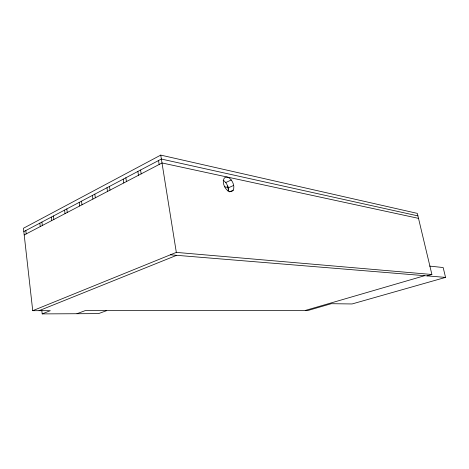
<?xml version="1.0" encoding="UTF-8"?>
<svg xmlns="http://www.w3.org/2000/svg" width="469" height="469" viewBox="0 0 469 469"><rect width="100%" height="100%" fill="white"/><g stroke="black" fill="none" stroke-linecap="round" stroke-linejoin="round"><path stroke-width="0.7" d="M427.101 275.883L431.896 274.488L417.322 213.383L160.744 155.104L23.45 228.251L32.736 310.695L50.318 310.677L42.192 313.896L41.782 310.32M23.837 231.598L161.371 159.044L417.914 215.887M24.212 234.957L162.057 162.96L418.559 218.372M225.712 182.558L231.258 179.996M228.139 187.934L233.691 185.407M229.388 191.88L233.105 190.209M32.736 310.695L176.326 252.392L431.896 274.488M39.033 310.689L176.643 255.318M76.963 313.726L85.124 310.648L308.033 310.46L331.29 303.701L352.072 303.959L445.55 277.396L443.17 267.541L429.645 266.099M106.686 310.63L98.525 313.62L42.192 313.896M305.255 310.46L424.674 275.684M170.388 254.802L445.55 277.396M224.663 186.797L228.256 187.518M227.782 185.964L228.608 190.566M176.326 252.392L160.744 155.104M158.528 160.539L159.155 164.472M140.583 170.036L141.175 173.899M137.886 171.461L138.466 175.312M125.856 177.774L126.419 181.573M123.253 179.146L123.81 182.933M109.47 186.422L109.998 190.15M106.979 187.735L107.501 191.458M94.814 194.154L95.313 197.818M92.411 195.421L92.909 199.079M81.518 201.172L81.993 204.777M79.202 202.391L79.671 205.991M66.815 208.922L67.266 212.469M64.593 210.094L65.039 213.635M53.431 215.986L53.859 219.474M51.291 217.118L51.713 220.594M41.923 222.06L42.333 225.495M39.847 223.15L40.252 226.58M25.813 230.555L26.2 233.925M223.144 180.284A7.692 4.62 65.2 0 1 224.499 181.251L225.753 182.599A7.692 4.62 65.2 0 1 228.098 191.364M233.128 190.179L232.284 191.123A7.739 4.596 65.3 0 1 227.166 190.121L225.888 188.761A7.739 4.596 65.3 0 1 224.059 178.501L224.921 177.581A7.739 4.596 65.3 0 1 230.039 178.677L231.293 180.037A7.739 4.596 65.3 0 1 233.128 190.179"/></g></svg>
